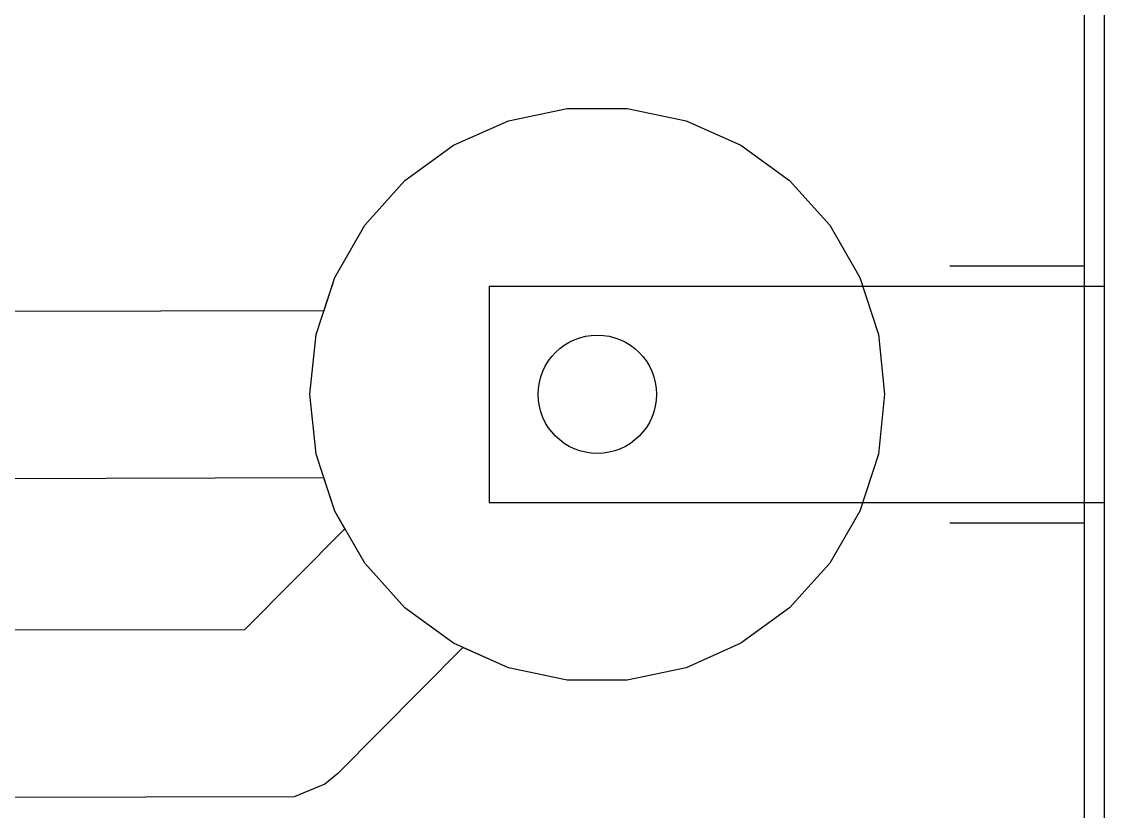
# Model space of a CAD drawing. Extents: x 3.94 to 5.51, y -5.51 to -3.94.
# Drawn here: x 5.0314 to 5.1575, y -4.8239 to -4.732 of the extents above; entities that cross this region are included whole.
import ezdxf

# ---------------------------------------------------------------- set-up
doc = ezdxf.new("R2010")
doc.units = 0
doc.header["$MEASUREMENT"] = 0
doc.layers.add('BLACK', color=7, linetype='CONTINUOUS')

msp = doc.modelspace()

# ---------------------------------------------------------------- linework, layer by layer
at = {"layer": 'BLACK', "linetype": 'CONTINUOUS'}
for p, q in [((5.15512, -4.42303), (5.15512, -4.92776)), ((5.15748, -4.92539), (5.15748, -4.45039)), ((5.08808, -4.74357), (5.09493, -4.74211)), ((5.08808, -4.74357), (5.09493, -4.74211)), ((5.08808, -4.74357), (5.09493, -4.74211)), ((5.08808, -4.74357), (5.09493, -4.74211)), ((5.08808, -4.74357), (5.09493, -4.74211)), ((5.08808, -4.74357), (5.09493, -4.74211)), ((5.08808, -4.74357), (5.09493, -4.74211)), ((5.08808, -4.74357), (5.09493, -4.74211)), ((5.08808, -4.74357), (5.09493, -4.74211)), ((5.08808, -4.74357), (5.09493, -4.74211)), ((5.08808, -4.74357), (5.09493, -4.74211)), ((5.08808, -4.74357), (5.09493, -4.74211)), ((5.08808, -4.74357), (5.09493, -4.74211)), ((5.08808, -4.74357), (5.09493, -4.74211)), ((5.08808, -4.74357), (5.09493, -4.74211)), ((5.08808, -4.74357), (5.09493, -4.74211)), ((5.08808, -4.74357), (5.09493, -4.74211)), ((5.08808, -4.74357), (5.09493, -4.74211)), ((5.08808, -4.74357), (5.09493, -4.74211)), ((5.08808, -4.74357), (5.09493, -4.74211)), ((5.09493, -4.74211), (5.10192, -4.74211)), ((5.09493, -4.74211), (5.10192, -4.74211)), ((5.09493, -4.74211), (5.10192, -4.74211)), ((5.09493, -4.74211), (5.10192, -4.74211)), ((5.09493, -4.74211), (5.10192, -4.74211)), ((5.09493, -4.74211), (5.10192, -4.74211)), ((5.09493, -4.74211), (5.10192, -4.74211)), ((5.09493, -4.74211), (5.10192, -4.74211)), ((5.09493, -4.74211), (5.10192, -4.74211)), ((5.09493, -4.74211), (5.10192, -4.74211)), ((5.09493, -4.74211), (5.10192, -4.74211)), ((5.09493, -4.74211), (5.10192, -4.74211)), ((5.09493, -4.74211), (5.10192, -4.74211)), ((5.09493, -4.74211), (5.10192, -4.74211)), ((5.09493, -4.74211), (5.10192, -4.74211)), ((5.09493, -4.74211), (5.10192, -4.74211)), ((5.09493, -4.74211), (5.10192, -4.74211)), ((5.09493, -4.74211), (5.10192, -4.74211)), ((5.09493, -4.74211), (5.10192, -4.74211)), ((5.09493, -4.74211), (5.10192, -4.74211)), ((5.10192, -4.74211), (5.10877, -4.74357)), ((5.10192, -4.74211), (5.10877, -4.74357)), ((5.10192, -4.74211), (5.10877, -4.74357)), ((5.10192, -4.74211), (5.10877, -4.74357)), ((5.10192, -4.74211), (5.10877, -4.74357)), ((5.10192, -4.74211), (5.10877, -4.74357)), ((5.10192, -4.74211), (5.10877, -4.74357)), ((5.10192, -4.74211), (5.10877, -4.74357)), ((5.10192, -4.74211), (5.10877, -4.74357)), ((5.10192, -4.74211), (5.10877, -4.74357)), ((5.10192, -4.74211), (5.10877, -4.74357)), ((5.10192, -4.74211), (5.10877, -4.74357)), ((5.10192, -4.74211), (5.10877, -4.74357)), ((5.10192, -4.74211), (5.10877, -4.74357)), ((5.10192, -4.74211), (5.10877, -4.74357)), ((5.10192, -4.74211), (5.10877, -4.74357)), ((5.10192, -4.74211), (5.10877, -4.74357)), ((5.10192, -4.74211), (5.10877, -4.74357)), ((5.10192, -4.74211), (5.10877, -4.74357)), ((5.10192, -4.74211), (5.10877, -4.74357)), ((5.08169, -4.74641), (5.08808, -4.74357)), ((5.08169, -4.74641), (5.08808, -4.74357)), ((5.08169, -4.74641), (5.08808, -4.74357)), ((5.08169, -4.74641), (5.08808, -4.74357)), ((5.08169, -4.74641), (5.08808, -4.74357)), ((5.08169, -4.74641), (5.08808, -4.74357)), ((5.08169, -4.74641), (5.08808, -4.74357)), ((5.08169, -4.74641), (5.08808, -4.74357)), ((5.08169, -4.74641), (5.08808, -4.74357)), ((5.08169, -4.74641), (5.08808, -4.74357)), ((5.08169, -4.74641), (5.08808, -4.74357)), ((5.08169, -4.74641), (5.08808, -4.74357)), ((5.08169, -4.74641), (5.08808, -4.74357)), ((5.08169, -4.74641), (5.08808, -4.74357)), ((5.08169, -4.74641), (5.08808, -4.74357)), ((5.08169, -4.74641), (5.08808, -4.74357)), ((5.08169, -4.74641), (5.08808, -4.74357)), ((5.08169, -4.74641), (5.08808, -4.74357)), ((5.08169, -4.74641), (5.08808, -4.74357)), ((5.08169, -4.74641), (5.08808, -4.74357)), ((5.10877, -4.74357), (5.11516, -4.74641)), ((5.10877, -4.74357), (5.11516, -4.74641)), ((5.10877, -4.74357), (5.11516, -4.74641)), ((5.10877, -4.74357), (5.11516, -4.74641)), ((5.10877, -4.74357), (5.11516, -4.74641)), ((5.10877, -4.74357), (5.11516, -4.74641)), ((5.10877, -4.74357), (5.11516, -4.74641)), ((5.10877, -4.74357), (5.11516, -4.74641)), ((5.10877, -4.74357), (5.11516, -4.74641)), ((5.10877, -4.74357), (5.11516, -4.74641)), ((5.10877, -4.74357), (5.11516, -4.74641)), ((5.10877, -4.74357), (5.11516, -4.74641)), ((5.10877, -4.74357), (5.11516, -4.74641)), ((5.10877, -4.74357), (5.11516, -4.74641)), ((5.10877, -4.74357), (5.11516, -4.74641)), ((5.10877, -4.74357), (5.11516, -4.74641)), ((5.10877, -4.74357), (5.11516, -4.74641)), ((5.10877, -4.74357), (5.11516, -4.74641)), ((5.10877, -4.74357), (5.11516, -4.74641)), ((5.10877, -4.74357), (5.11516, -4.74641)), ((5.07603, -4.75052), (5.08169, -4.74641)), ((5.07603, -4.75052), (5.08169, -4.74641)), ((5.07603, -4.75052), (5.08169, -4.74641)), ((5.07603, -4.75052), (5.08169, -4.74641)), ((5.07603, -4.75052), (5.08169, -4.74641)), ((5.07603, -4.75052), (5.08169, -4.74641)), ((5.07603, -4.75052), (5.08169, -4.74641)), ((5.07603, -4.75052), (5.08169, -4.74641)), ((5.07603, -4.75052), (5.08169, -4.74641)), ((5.07603, -4.75052), (5.08169, -4.74641)), ((5.07603, -4.75052), (5.08169, -4.74641)), ((5.07603, -4.75052), (5.08169, -4.74641)), ((5.07603, -4.75052), (5.08169, -4.74641)), ((5.07603, -4.75052), (5.08169, -4.74641)), ((5.07603, -4.75052), (5.08169, -4.74641)), ((5.07603, -4.75052), (5.08169, -4.74641)), ((5.07603, -4.75052), (5.08169, -4.74641)), ((5.07603, -4.75052), (5.08169, -4.74641)), ((5.07603, -4.75052), (5.08169, -4.74641)), ((5.07603, -4.75052), (5.08169, -4.74641)), ((5.11516, -4.74641), (5.12082, -4.75052)), ((5.11516, -4.74641), (5.12082, -4.75052)), ((5.11516, -4.74641), (5.12082, -4.75052)), ((5.11516, -4.74641), (5.12082, -4.75052)), ((5.11516, -4.74641), (5.12082, -4.75052)), ((5.11516, -4.74641), (5.12082, -4.75052)), ((5.11516, -4.74641), (5.12082, -4.75052)), ((5.11516, -4.74641), (5.12082, -4.75052)), ((5.11516, -4.74641), (5.12082, -4.75052)), ((5.11516, -4.74641), (5.12082, -4.75052)), ((5.11516, -4.74641), (5.12082, -4.75052)), ((5.11516, -4.74641), (5.12082, -4.75052)), ((5.11516, -4.74641), (5.12082, -4.75052)), ((5.11516, -4.74641), (5.12082, -4.75052)), ((5.11516, -4.74641), (5.12082, -4.75052)), ((5.11516, -4.74641), (5.12082, -4.75052)), ((5.11516, -4.74641), (5.12082, -4.75052)), ((5.11516, -4.74641), (5.12082, -4.75052)), ((5.11516, -4.74641), (5.12082, -4.75052)), ((5.11516, -4.74641), (5.12082, -4.75052)), ((5.07135, -4.75572), (5.07603, -4.75052)), ((5.07135, -4.75572), (5.07603, -4.75052)), ((5.07135, -4.75572), (5.07603, -4.75052)), ((5.07135, -4.75572), (5.07603, -4.75052)), ((5.07135, -4.75572), (5.07603, -4.75052)), ((5.07135, -4.75572), (5.07603, -4.75052)), ((5.07135, -4.75572), (5.07603, -4.75052)), ((5.07135, -4.75572), (5.07603, -4.75052)), ((5.07135, -4.75572), (5.07603, -4.75052)), ((5.07135, -4.75572), (5.07603, -4.75052)), ((5.07135, -4.75572), (5.07603, -4.75052)), ((5.07135, -4.75572), (5.07603, -4.75052)), ((5.07135, -4.75572), (5.07603, -4.75052)), ((5.07135, -4.75572), (5.07603, -4.75052)), ((5.07135, -4.75572), (5.07603, -4.75052)), ((5.07135, -4.75572), (5.07603, -4.75052)), ((5.07135, -4.75572), (5.07603, -4.75052)), ((5.07135, -4.75572), (5.07603, -4.75052)), ((5.07135, -4.75572), (5.07603, -4.75052)), ((5.07135, -4.75572), (5.07603, -4.75052)), ((5.12082, -4.75052), (5.1255, -4.75572)), ((5.12082, -4.75052), (5.1255, -4.75572)), ((5.12082, -4.75052), (5.1255, -4.75572)), ((5.12082, -4.75052), (5.1255, -4.75572)), ((5.12082, -4.75052), (5.1255, -4.75572)), ((5.12082, -4.75052), (5.1255, -4.75572)), ((5.12082, -4.75052), (5.1255, -4.75572)), ((5.12082, -4.75052), (5.1255, -4.75572)), ((5.12082, -4.75052), (5.1255, -4.75572)), ((5.12082, -4.75052), (5.1255, -4.75572)), ((5.12082, -4.75052), (5.1255, -4.75572)), ((5.12082, -4.75052), (5.1255, -4.75572)), ((5.12082, -4.75052), (5.1255, -4.75572)), ((5.12082, -4.75052), (5.1255, -4.75572)), ((5.12082, -4.75052), (5.1255, -4.75572)), ((5.12082, -4.75052), (5.1255, -4.75572)), ((5.12082, -4.75052), (5.1255, -4.75572)), ((5.12082, -4.75052), (5.1255, -4.75572)), ((5.12082, -4.75052), (5.1255, -4.75572)), ((5.12082, -4.75052), (5.1255, -4.75572)), ((5.06785, -4.76178), (5.07135, -4.75572)), ((5.06785, -4.76178), (5.07135, -4.75572)), ((5.06785, -4.76178), (5.07135, -4.75572)), ((5.06785, -4.76178), (5.07135, -4.75572)), ((5.06785, -4.76178), (5.07135, -4.75572)), ((5.06785, -4.76178), (5.07135, -4.75572)), ((5.06785, -4.76178), (5.07135, -4.75572)), ((5.06785, -4.76178), (5.07135, -4.75572)), ((5.06785, -4.76178), (5.07135, -4.75572)), ((5.06785, -4.76178), (5.07135, -4.75572)), ((5.06785, -4.76178), (5.07135, -4.75572)), ((5.06785, -4.76178), (5.07135, -4.75572)), ((5.06785, -4.76178), (5.07135, -4.75572)), ((5.06785, -4.76178), (5.07135, -4.75572)), ((5.06785, -4.76178), (5.07135, -4.75572)), ((5.06785, -4.76178), (5.07135, -4.75572)), ((5.06785, -4.76178), (5.07135, -4.75572)), ((5.06785, -4.76178), (5.07135, -4.75572)), ((5.06785, -4.76178), (5.07135, -4.75572)), ((5.06785, -4.76178), (5.07135, -4.75572)), ((5.1255, -4.75572), (5.129, -4.76178)), ((5.1255, -4.75572), (5.129, -4.76178)), ((5.1255, -4.75572), (5.129, -4.76178)), ((5.1255, -4.75572), (5.129, -4.76178)), ((5.1255, -4.75572), (5.129, -4.76178)), ((5.1255, -4.75572), (5.129, -4.76178)), ((5.1255, -4.75572), (5.129, -4.76178)), ((5.1255, -4.75572), (5.129, -4.76178)), ((5.1255, -4.75572), (5.129, -4.76178)), ((5.1255, -4.75572), (5.129, -4.76178)), ((5.1255, -4.75572), (5.129, -4.76178)), ((5.1255, -4.75572), (5.129, -4.76178)), ((5.1255, -4.75572), (5.129, -4.76178)), ((5.1255, -4.75572), (5.129, -4.76178)), ((5.1255, -4.75572), (5.129, -4.76178)), ((5.1255, -4.75572), (5.129, -4.76178)), ((5.1255, -4.75572), (5.129, -4.76178)), ((5.1255, -4.75572), (5.129, -4.76178)), ((5.1255, -4.75572), (5.129, -4.76178)), ((5.1255, -4.75572), (5.129, -4.76178)), ((5.13949, -4.76043), (5.15512, -4.76043)), ((5.06569, -4.76844), (5.06785, -4.76178)), ((5.06569, -4.76844), (5.06785, -4.76178)), ((5.06569, -4.76844), (5.06785, -4.76178)), ((5.06569, -4.76844), (5.06785, -4.76178)), ((5.06569, -4.76844), (5.06785, -4.76178)), ((5.06569, -4.76844), (5.06785, -4.76178)), ((5.06569, -4.76844), (5.06785, -4.76178)), ((5.06569, -4.76844), (5.06785, -4.76178)), ((5.06569, -4.76844), (5.06785, -4.76178)), ((5.06569, -4.76844), (5.06785, -4.76178)), ((5.06569, -4.76844), (5.06785, -4.76178)), ((5.06569, -4.76844), (5.06785, -4.76178)), ((5.06569, -4.76844), (5.06785, -4.76178)), ((5.06569, -4.76844), (5.06785, -4.76178)), ((5.06569, -4.76844), (5.06785, -4.76178)), ((5.06569, -4.76844), (5.06785, -4.76178)), ((5.06569, -4.76844), (5.06785, -4.76178)), ((5.06569, -4.76844), (5.06785, -4.76178)), ((5.06569, -4.76844), (5.06785, -4.76178)), ((5.0666, -4.76563), (5.06785, -4.76178)), ((5.129, -4.76178), (5.13116, -4.76844)), ((5.129, -4.76178), (5.13116, -4.76844)), ((5.129, -4.76178), (5.13116, -4.76844)), ((5.129, -4.76178), (5.13116, -4.76844)), ((5.129, -4.76178), (5.13116, -4.76844)), ((5.129, -4.76178), (5.13116, -4.76844)), ((5.129, -4.76178), (5.13116, -4.76844)), ((5.129, -4.76178), (5.13116, -4.76844)), ((5.129, -4.76178), (5.13116, -4.76844)), ((5.129, -4.76178), (5.13116, -4.76844)), ((5.129, -4.76178), (5.13116, -4.76844)), ((5.129, -4.76178), (5.13116, -4.76844)), ((5.129, -4.76178), (5.13116, -4.76844)), ((5.129, -4.76178), (5.13116, -4.76844)), ((5.129, -4.76178), (5.13116, -4.76844)), ((5.129, -4.76178), (5.13116, -4.76844)), ((5.129, -4.76178), (5.13116, -4.76844)), ((5.129, -4.76178), (5.13116, -4.76844)), ((5.129, -4.76178), (5.13116, -4.76844)), ((5.129, -4.76178), (5.13116, -4.76844)), ((5.08583, -4.7628), (5.08583, -4.78799)), ((5.08583, -4.7628), (5.15748, -4.7628)), ((5.02569, -4.76573), (5.0666, -4.76563)), ((5.06496, -4.77539), (5.06569, -4.76844)), ((5.06496, -4.77539), (5.06569, -4.76844)), ((5.06496, -4.77539), (5.06569, -4.76844)), ((5.06496, -4.77539), (5.06569, -4.76844)), ((5.06496, -4.77539), (5.06569, -4.76844)), ((5.06496, -4.77539), (5.06569, -4.76844)), ((5.06496, -4.77539), (5.06569, -4.76844)), ((5.06496, -4.77539), (5.06569, -4.76844)), ((5.06496, -4.77539), (5.06569, -4.76844)), ((5.06496, -4.77539), (5.06569, -4.76844)), ((5.06496, -4.77539), (5.06569, -4.76844)), ((5.06496, -4.77539), (5.06569, -4.76844)), ((5.06496, -4.77539), (5.06569, -4.76844)), ((5.06496, -4.77539), (5.06569, -4.76844)), ((5.06496, -4.77539), (5.06569, -4.76844)), ((5.06496, -4.77539), (5.06569, -4.76844)), ((5.06496, -4.77539), (5.06569, -4.76844)), ((5.06496, -4.77539), (5.06569, -4.76844)), ((5.06496, -4.77539), (5.06569, -4.76844)), ((5.13116, -4.76844), (5.13189, -4.77539)), ((5.13116, -4.76844), (5.13189, -4.77539)), ((5.13116, -4.76844), (5.13189, -4.77539)), ((5.13116, -4.76844), (5.13189, -4.77539)), ((5.13116, -4.76844), (5.13189, -4.77539)), ((5.13116, -4.76844), (5.13189, -4.77539)), ((5.13116, -4.76844), (5.13189, -4.77539)), ((5.13116, -4.76844), (5.13189, -4.77539)), ((5.13116, -4.76844), (5.13189, -4.77539)), ((5.13116, -4.76844), (5.13189, -4.77539)), ((5.13116, -4.76844), (5.13189, -4.77539)), ((5.13116, -4.76844), (5.13189, -4.77539)), ((5.13116, -4.76844), (5.13189, -4.77539)), ((5.13116, -4.76844), (5.13189, -4.77539)), ((5.13116, -4.76844), (5.13189, -4.77539)), ((5.13116, -4.76844), (5.13189, -4.77539)), ((5.13116, -4.76844), (5.13189, -4.77539)), ((5.13116, -4.76844), (5.13189, -4.77539)), ((5.13116, -4.76844), (5.13189, -4.77539)), ((5.13116, -4.76844), (5.13189, -4.77539)), ((5.06569, -4.78235), (5.06496, -4.77539)), ((5.06569, -4.78235), (5.06496, -4.77539)), ((5.06569, -4.78235), (5.06496, -4.77539)), ((5.06569, -4.78235), (5.06496, -4.77539)), ((5.06569, -4.78235), (5.06496, -4.77539)), ((5.06569, -4.78235), (5.06496, -4.77539)), ((5.06569, -4.78235), (5.06496, -4.77539)), ((5.06569, -4.78235), (5.06496, -4.77539)), ((5.06569, -4.78235), (5.06496, -4.77539)), ((5.06569, -4.78235), (5.06496, -4.77539)), ((5.06569, -4.78235), (5.06496, -4.77539)), ((5.06569, -4.78235), (5.06496, -4.77539)), ((5.06569, -4.78235), (5.06496, -4.77539)), ((5.06569, -4.78235), (5.06496, -4.77539)), ((5.06569, -4.78235), (5.06496, -4.77539)), ((5.06569, -4.78235), (5.06496, -4.77539)), ((5.06569, -4.78235), (5.06496, -4.77539)), ((5.06569, -4.78235), (5.06496, -4.77539)), ((5.06569, -4.78235), (5.06496, -4.77539)), ((5.13189, -4.77539), (5.13116, -4.78235)), ((5.13189, -4.77539), (5.13116, -4.78235)), ((5.13189, -4.77539), (5.13116, -4.78235)), ((5.13189, -4.77539), (5.13116, -4.78235)), ((5.13189, -4.77539), (5.13116, -4.78235)), ((5.13189, -4.77539), (5.13116, -4.78235)), ((5.13189, -4.77539), (5.13116, -4.78235)), ((5.13189, -4.77539), (5.13116, -4.78235)), ((5.13189, -4.77539), (5.13116, -4.78235)), ((5.13189, -4.77539), (5.13116, -4.78235)), ((5.13189, -4.77539), (5.13116, -4.78235)), ((5.13189, -4.77539), (5.13116, -4.78235)), ((5.13189, -4.77539), (5.13116, -4.78235)), ((5.13189, -4.77539), (5.13116, -4.78235)), ((5.13189, -4.77539), (5.13116, -4.78235)), ((5.13189, -4.77539), (5.13116, -4.78235)), ((5.13189, -4.77539), (5.13116, -4.78235)), ((5.13189, -4.77539), (5.13116, -4.78235)), ((5.13189, -4.77539), (5.13116, -4.78235)), ((5.13189, -4.77539), (5.13116, -4.78235)), ((5.06785, -4.789), (5.06569, -4.78235)), ((5.06785, -4.789), (5.06569, -4.78235)), ((5.06785, -4.789), (5.06569, -4.78235)), ((5.06785, -4.789), (5.06569, -4.78235)), ((5.06785, -4.789), (5.06569, -4.78235)), ((5.06785, -4.789), (5.06569, -4.78235)), ((5.06785, -4.789), (5.06569, -4.78235)), ((5.06785, -4.789), (5.06569, -4.78235)), ((5.06785, -4.789), (5.06569, -4.78235)), ((5.06785, -4.789), (5.06569, -4.78235)), ((5.06785, -4.789), (5.06569, -4.78235)), ((5.06785, -4.789), (5.06569, -4.78235)), ((5.06785, -4.789), (5.06569, -4.78235)), ((5.06785, -4.789), (5.06569, -4.78235)), ((5.06785, -4.789), (5.06569, -4.78235)), ((5.06785, -4.789), (5.06569, -4.78235)), ((5.06785, -4.789), (5.06569, -4.78235)), ((5.06785, -4.789), (5.06569, -4.78235)), ((5.06785, -4.789), (5.06569, -4.78235)), ((5.13116, -4.78235), (5.129, -4.789)), ((5.13116, -4.78235), (5.129, -4.789)), ((5.13116, -4.78235), (5.129, -4.789)), ((5.13116, -4.78235), (5.129, -4.789)), ((5.13116, -4.78235), (5.129, -4.789)), ((5.13116, -4.78235), (5.129, -4.789)), ((5.13116, -4.78235), (5.129, -4.789)), ((5.13116, -4.78235), (5.129, -4.789)), ((5.13116, -4.78235), (5.129, -4.789)), ((5.13116, -4.78235), (5.129, -4.789)), ((5.13116, -4.78235), (5.129, -4.789)), ((5.13116, -4.78235), (5.129, -4.789)), ((5.13116, -4.78235), (5.129, -4.789)), ((5.13116, -4.78235), (5.129, -4.789)), ((5.13116, -4.78235), (5.129, -4.789)), ((5.13116, -4.78235), (5.129, -4.789)), ((5.13116, -4.78235), (5.129, -4.789)), ((5.13116, -4.78235), (5.129, -4.789)), ((5.13116, -4.78235), (5.129, -4.789)), ((5.13116, -4.78235), (5.129, -4.789)), ((5.06659, -4.78513), (5.02146, -4.78524)), ((5.06785, -4.789), (5.06659, -4.78513)), ((5.06902, -4.79103), (5.06785, -4.789)), ((5.07135, -4.79506), (5.06785, -4.789)), ((5.07135, -4.79506), (5.06785, -4.789)), ((5.07135, -4.79506), (5.06785, -4.789)), ((5.07135, -4.79506), (5.06785, -4.789)), ((5.07135, -4.79506), (5.06785, -4.789)), ((5.07135, -4.79506), (5.06785, -4.789)), ((5.07135, -4.79506), (5.06785, -4.789)), ((5.07135, -4.79506), (5.06785, -4.789)), ((5.07135, -4.79506), (5.06785, -4.789)), ((5.07135, -4.79506), (5.06785, -4.789)), ((5.07135, -4.79506), (5.06785, -4.789)), ((5.07135, -4.79506), (5.06785, -4.789)), ((5.07135, -4.79506), (5.06785, -4.789)), ((5.07135, -4.79506), (5.06785, -4.789)), ((5.07135, -4.79506), (5.06785, -4.789)), ((5.07135, -4.79506), (5.06785, -4.789)), ((5.07135, -4.79506), (5.06785, -4.789)), ((5.07135, -4.79506), (5.06785, -4.789)), ((5.07135, -4.79506), (5.06785, -4.789)), ((5.08583, -4.78799), (5.15748, -4.78799)), ((5.129, -4.789), (5.1255, -4.79506)), ((5.129, -4.789), (5.1255, -4.79506)), ((5.129, -4.789), (5.1255, -4.79506)), ((5.129, -4.789), (5.1255, -4.79506)), ((5.129, -4.789), (5.1255, -4.79506)), ((5.129, -4.789), (5.1255, -4.79506)), ((5.129, -4.789), (5.1255, -4.79506)), ((5.129, -4.789), (5.1255, -4.79506)), ((5.129, -4.789), (5.1255, -4.79506)), ((5.129, -4.789), (5.1255, -4.79506)), ((5.129, -4.789), (5.1255, -4.79506)), ((5.129, -4.789), (5.1255, -4.79506)), ((5.129, -4.789), (5.1255, -4.79506)), ((5.129, -4.789), (5.1255, -4.79506)), ((5.129, -4.789), (5.1255, -4.79506)), ((5.129, -4.789), (5.1255, -4.79506)), ((5.129, -4.789), (5.1255, -4.79506)), ((5.129, -4.789), (5.1255, -4.79506)), ((5.129, -4.789), (5.1255, -4.79506)), ((5.129, -4.789), (5.1255, -4.79506)), ((5.05737, -4.80276), (5.06902, -4.79103)), ((5.13949, -4.79035), (5.15512, -4.79035)), ((5.07603, -4.80026), (5.07135, -4.79506)), ((5.07603, -4.80026), (5.07135, -4.79506)), ((5.07603, -4.80026), (5.07135, -4.79506)), ((5.07603, -4.80026), (5.07135, -4.79506)), ((5.07603, -4.80026), (5.07135, -4.79506)), ((5.07603, -4.80026), (5.07135, -4.79506)), ((5.07603, -4.80026), (5.07135, -4.79506)), ((5.07603, -4.80026), (5.07135, -4.79506)), ((5.07603, -4.80026), (5.07135, -4.79506)), ((5.07603, -4.80026), (5.07135, -4.79506)), ((5.07603, -4.80026), (5.07135, -4.79506)), ((5.07603, -4.80026), (5.07135, -4.79506)), ((5.07603, -4.80026), (5.07135, -4.79506)), ((5.07603, -4.80026), (5.07135, -4.79506)), ((5.07603, -4.80026), (5.07135, -4.79506)), ((5.07603, -4.80026), (5.07135, -4.79506)), ((5.07603, -4.80026), (5.07135, -4.79506)), ((5.07603, -4.80026), (5.07135, -4.79506)), ((5.07603, -4.80026), (5.07135, -4.79506)), ((5.1255, -4.79506), (5.12082, -4.80026)), ((5.1255, -4.79506), (5.12082, -4.80026)), ((5.1255, -4.79506), (5.12082, -4.80026)), ((5.1255, -4.79506), (5.12082, -4.80026)), ((5.1255, -4.79506), (5.12082, -4.80026)), ((5.1255, -4.79506), (5.12082, -4.80026)), ((5.1255, -4.79506), (5.12082, -4.80026)), ((5.1255, -4.79506), (5.12082, -4.80026)), ((5.1255, -4.79506), (5.12082, -4.80026)), ((5.1255, -4.79506), (5.12082, -4.80026)), ((5.1255, -4.79506), (5.12082, -4.80026)), ((5.1255, -4.79506), (5.12082, -4.80026)), ((5.1255, -4.79506), (5.12082, -4.80026)), ((5.1255, -4.79506), (5.12082, -4.80026)), ((5.1255, -4.79506), (5.12082, -4.80026)), ((5.1255, -4.79506), (5.12082, -4.80026)), ((5.1255, -4.79506), (5.12082, -4.80026)), ((5.1255, -4.79506), (5.12082, -4.80026)), ((5.1255, -4.79506), (5.12082, -4.80026)), ((5.1255, -4.79506), (5.12082, -4.80026)), ((5.08169, -4.80437), (5.07603, -4.80026)), ((5.08169, -4.80437), (5.07603, -4.80026)), ((5.08169, -4.80437), (5.07603, -4.80026)), ((5.08169, -4.80437), (5.07603, -4.80026)), ((5.08169, -4.80437), (5.07603, -4.80026)), ((5.08169, -4.80437), (5.07603, -4.80026)), ((5.08169, -4.80437), (5.07603, -4.80026)), ((5.08169, -4.80437), (5.07603, -4.80026)), ((5.08169, -4.80437), (5.07603, -4.80026)), ((5.08169, -4.80437), (5.07603, -4.80026)), ((5.08169, -4.80437), (5.07603, -4.80026)), ((5.08169, -4.80437), (5.07603, -4.80026)), ((5.08169, -4.80437), (5.07603, -4.80026)), ((5.08169, -4.80437), (5.07603, -4.80026)), ((5.08169, -4.80437), (5.07603, -4.80026)), ((5.08169, -4.80437), (5.07603, -4.80026)), ((5.08169, -4.80437), (5.07603, -4.80026)), ((5.08169, -4.80437), (5.07603, -4.80026)), ((5.08169, -4.80437), (5.07603, -4.80026)), ((5.12082, -4.80026), (5.11516, -4.80437)), ((5.12082, -4.80026), (5.11516, -4.80437)), ((5.12082, -4.80026), (5.11516, -4.80437)), ((5.12082, -4.80026), (5.11516, -4.80437)), ((5.12082, -4.80026), (5.11516, -4.80437)), ((5.12082, -4.80026), (5.11516, -4.80437)), ((5.12082, -4.80026), (5.11516, -4.80437)), ((5.12082, -4.80026), (5.11516, -4.80437)), ((5.12082, -4.80026), (5.11516, -4.80437)), ((5.12082, -4.80026), (5.11516, -4.80437)), ((5.12082, -4.80026), (5.11516, -4.80437)), ((5.12082, -4.80026), (5.11516, -4.80437)), ((5.12082, -4.80026), (5.11516, -4.80437)), ((5.12082, -4.80026), (5.11516, -4.80437)), ((5.12082, -4.80026), (5.11516, -4.80437)), ((5.12082, -4.80026), (5.11516, -4.80437)), ((5.12082, -4.80026), (5.11516, -4.80437)), ((5.12082, -4.80026), (5.11516, -4.80437)), ((5.12082, -4.80026), (5.11516, -4.80437)), ((5.12082, -4.80026), (5.11516, -4.80437)), ((4.97077, -4.80292), (5.05737, -4.80276)), ((5.08278, -4.80486), (5.06818, -4.81956)), ((5.08808, -4.80722), (5.08169, -4.80437)), ((5.08808, -4.80722), (5.08169, -4.80437)), ((5.08808, -4.80722), (5.08169, -4.80437)), ((5.08808, -4.80722), (5.08169, -4.80437)), ((5.08808, -4.80722), (5.08169, -4.80437)), ((5.08808, -4.80722), (5.08169, -4.80437)), ((5.08808, -4.80722), (5.08169, -4.80437)), ((5.08808, -4.80722), (5.08169, -4.80437)), ((5.08808, -4.80722), (5.08169, -4.80437)), ((5.08808, -4.80722), (5.08169, -4.80437)), ((5.08808, -4.80722), (5.08169, -4.80437)), ((5.08808, -4.80722), (5.08169, -4.80437)), ((5.08808, -4.80722), (5.08169, -4.80437)), ((5.08808, -4.80722), (5.08169, -4.80437)), ((5.08808, -4.80722), (5.08169, -4.80437)), ((5.08808, -4.80722), (5.08169, -4.80437)), ((5.08808, -4.80722), (5.08169, -4.80437)), ((5.08808, -4.80722), (5.08169, -4.80437)), ((5.08808, -4.80722), (5.08169, -4.80437)), ((5.08808, -4.80722), (5.08278, -4.80486)), ((5.11516, -4.80437), (5.10877, -4.80722)), ((5.11516, -4.80437), (5.10877, -4.80722)), ((5.11516, -4.80437), (5.10877, -4.80722)), ((5.11516, -4.80437), (5.10877, -4.80722)), ((5.11516, -4.80437), (5.10877, -4.80722)), ((5.11516, -4.80437), (5.10877, -4.80722)), ((5.11516, -4.80437), (5.10877, -4.80722)), ((5.11516, -4.80437), (5.10877, -4.80722)), ((5.11516, -4.80437), (5.10877, -4.80722)), ((5.11516, -4.80437), (5.10877, -4.80722)), ((5.11516, -4.80437), (5.10877, -4.80722)), ((5.11516, -4.80437), (5.10877, -4.80722)), ((5.11516, -4.80437), (5.10877, -4.80722)), ((5.11516, -4.80437), (5.10877, -4.80722)), ((5.11516, -4.80437), (5.10877, -4.80722)), ((5.11516, -4.80437), (5.10877, -4.80722)), ((5.11516, -4.80437), (5.10877, -4.80722)), ((5.11516, -4.80437), (5.10877, -4.80722)), ((5.11516, -4.80437), (5.10877, -4.80722)), ((5.11516, -4.80437), (5.10877, -4.80722)), ((5.09493, -4.80867), (5.08808, -4.80722)), ((5.09493, -4.80867), (5.08808, -4.80722)), ((5.09493, -4.80867), (5.08808, -4.80722)), ((5.09493, -4.80867), (5.08808, -4.80722)), ((5.09493, -4.80867), (5.08808, -4.80722)), ((5.09493, -4.80867), (5.08808, -4.80722)), ((5.09493, -4.80867), (5.08808, -4.80722)), ((5.09493, -4.80867), (5.08808, -4.80722)), ((5.09493, -4.80867), (5.08808, -4.80722)), ((5.09493, -4.80867), (5.08808, -4.80722)), ((5.09493, -4.80867), (5.08808, -4.80722)), ((5.09493, -4.80867), (5.08808, -4.80722)), ((5.09493, -4.80867), (5.08808, -4.80722)), ((5.09493, -4.80867), (5.08808, -4.80722)), ((5.09493, -4.80867), (5.08808, -4.80722)), ((5.09493, -4.80867), (5.08808, -4.80722)), ((5.09493, -4.80867), (5.08808, -4.80722)), ((5.09493, -4.80867), (5.08808, -4.80722)), ((5.09493, -4.80867), (5.08808, -4.80722)), ((5.09493, -4.80867), (5.08808, -4.80722)), ((5.10877, -4.80722), (5.10192, -4.80867)), ((5.10877, -4.80722), (5.10192, -4.80867)), ((5.10877, -4.80722), (5.10192, -4.80867)), ((5.10877, -4.80722), (5.10192, -4.80867)), ((5.10877, -4.80722), (5.10192, -4.80867)), ((5.10877, -4.80722), (5.10192, -4.80867)), ((5.10877, -4.80722), (5.10192, -4.80867)), ((5.10877, -4.80722), (5.10192, -4.80867)), ((5.10877, -4.80722), (5.10192, -4.80867)), ((5.10877, -4.80722), (5.10192, -4.80867)), ((5.10877, -4.80722), (5.10192, -4.80867)), ((5.10877, -4.80722), (5.10192, -4.80867)), ((5.10877, -4.80722), (5.10192, -4.80867)), ((5.10877, -4.80722), (5.10192, -4.80867)), ((5.10877, -4.80722), (5.10192, -4.80867)), ((5.10877, -4.80722), (5.10192, -4.80867)), ((5.10877, -4.80722), (5.10192, -4.80867)), ((5.10877, -4.80722), (5.10192, -4.80867)), ((5.10877, -4.80722), (5.10192, -4.80867)), ((5.10877, -4.80722), (5.10192, -4.80867)), ((5.10192, -4.80867), (5.09493, -4.80867)), ((5.10192, -4.80867), (5.09493, -4.80867)), ((5.10192, -4.80867), (5.09493, -4.80867)), ((5.10192, -4.80867), (5.09493, -4.80867)), ((5.10192, -4.80867), (5.09493, -4.80867)), ((5.10192, -4.80867), (5.09493, -4.80867)), ((5.10192, -4.80867), (5.09493, -4.80867)), ((5.10192, -4.80867), (5.09493, -4.80867)), ((5.10192, -4.80867), (5.09493, -4.80867)), ((5.10192, -4.80867), (5.09493, -4.80867)), ((5.10192, -4.80867), (5.09493, -4.80867)), ((5.10192, -4.80867), (5.09493, -4.80867)), ((5.10192, -4.80867), (5.09493, -4.80867)), ((5.10192, -4.80867), (5.09493, -4.80867)), ((5.10192, -4.80867), (5.09493, -4.80867)), ((5.10192, -4.80867), (5.09493, -4.80867)), ((5.10192, -4.80867), (5.09493, -4.80867)), ((5.10192, -4.80867), (5.09493, -4.80867)), ((5.10192, -4.80867), (5.09493, -4.80867)), ((5.10192, -4.80867), (5.09493, -4.80867)), ((5.06818, -4.81956), (5.06669, -4.82078)), ((5.06669, -4.82078), (5.06314, -4.82225)), ((5.06669, -4.82078), (5.06669, -4.82078)), ((5.06314, -4.82225), (4.97055, -4.82242))]:
    msp.add_line(p, q, dxfattribs=at)
at = {"layer": 'BLACK'}
msp.add_circle((5.09843, -4.77539), 0.00689, dxfattribs=at)
msp.add_circle((5.09843, -4.77539), 0.00689, dxfattribs=at)
msp.add_circle((5.09843, -4.77539), 0.00689, dxfattribs=at)
msp.add_circle((5.09843, -4.77539), 0.00689, dxfattribs=at)
msp.add_circle((5.09843, -4.77539), 0.00689, dxfattribs=at)
msp.add_circle((5.09843, -4.77539), 0.00689, dxfattribs=at)
msp.add_circle((5.09843, -4.77539), 0.00689, dxfattribs=at)
msp.add_circle((5.09843, -4.77539), 0.00689, dxfattribs=at)
msp.add_circle((5.09843, -4.77539), 0.00689, dxfattribs=at)
msp.add_circle((5.09843, -4.77539), 0.00689, dxfattribs=at)
msp.add_circle((5.09843, -4.77539), 0.00689, dxfattribs=at)
msp.add_circle((5.09843, -4.77539), 0.00689, dxfattribs=at)
msp.add_circle((5.09843, -4.77539), 0.00689, dxfattribs=at)
msp.add_circle((5.09843, -4.77539), 0.00689, dxfattribs=at)
msp.add_circle((5.09843, -4.77539), 0.00689, dxfattribs=at)
msp.add_circle((5.09843, -4.77539), 0.00689, dxfattribs=at)
msp.add_circle((5.09843, -4.77539), 0.00689, dxfattribs=at)
msp.add_circle((5.09843, -4.77539), 0.00689, dxfattribs=at)
at = {"layer": 'WHITE'}
msp.add_circle((5.09843, -4.77539), 0.00689, dxfattribs=at)
msp.add_circle((5.09843, -4.77539), 0.00689, dxfattribs=at)

doc.saveas('drawing.dxf')
